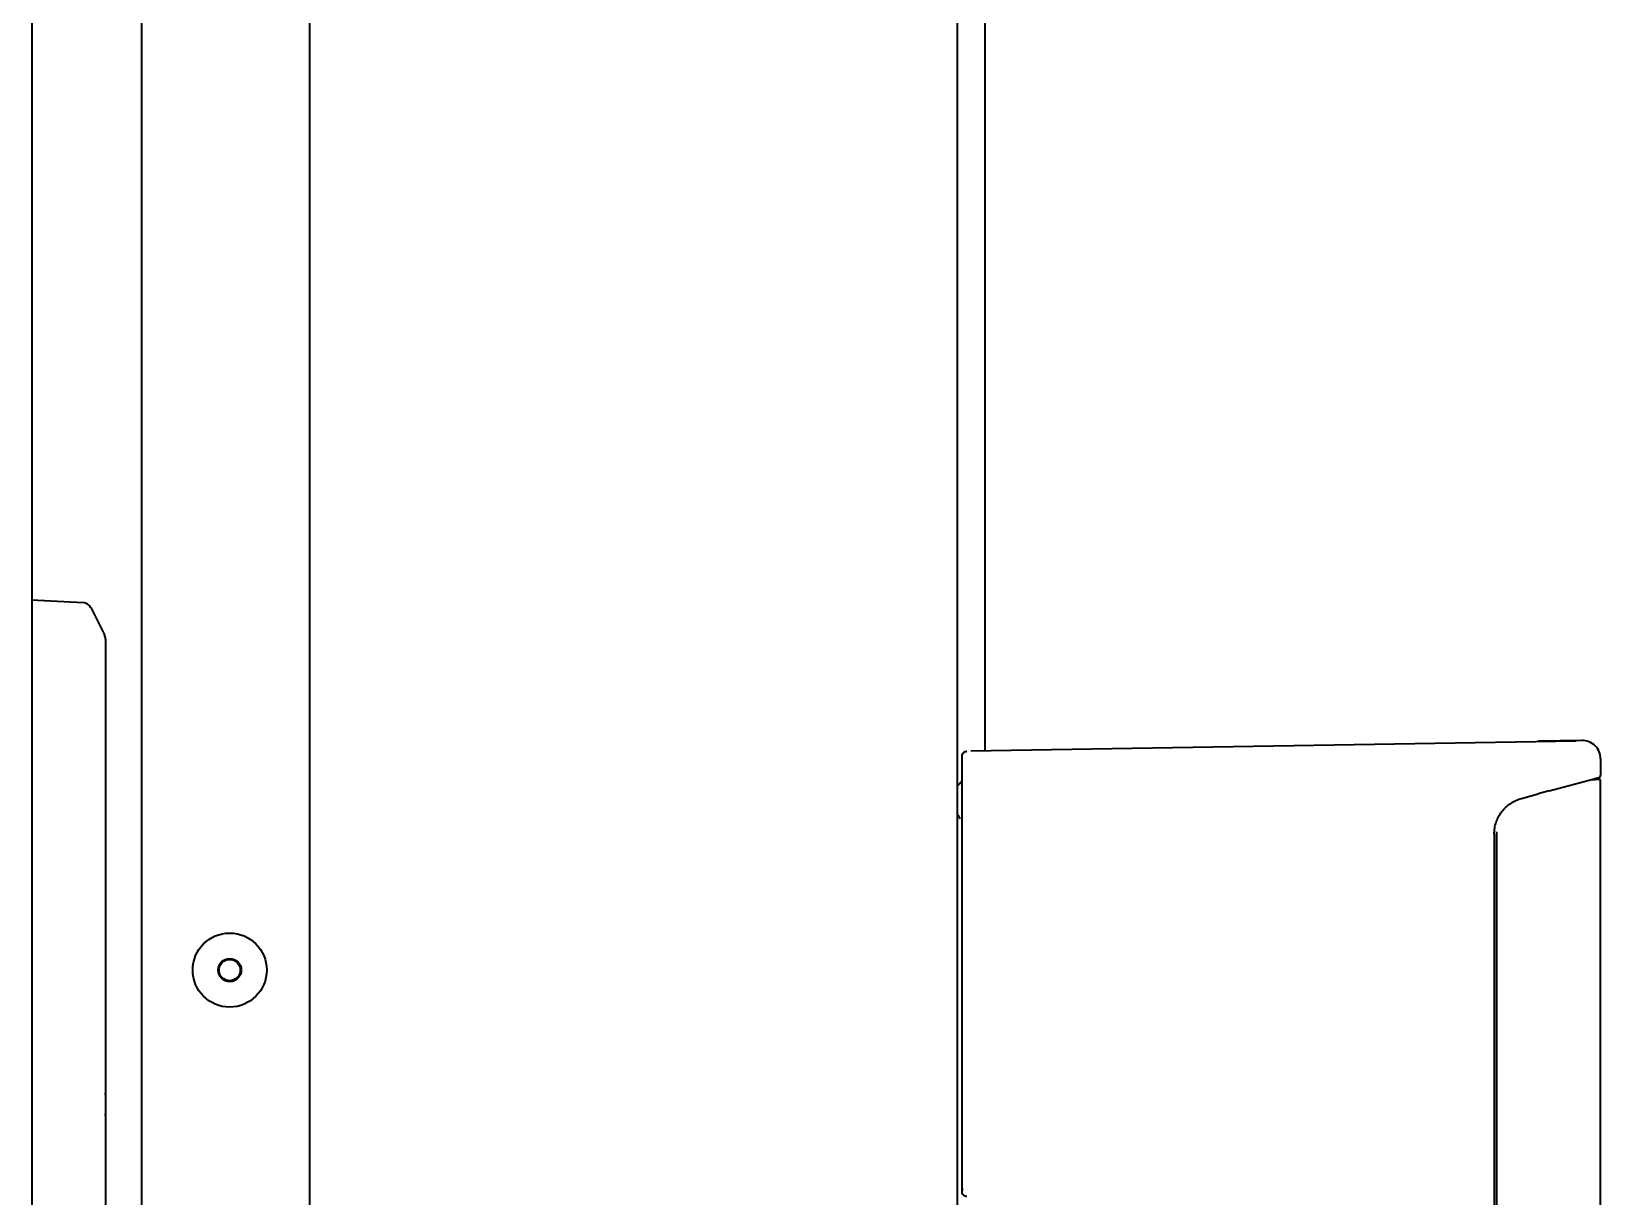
# Model space of a CAD drawing. Header units: inches. Extents: x 786 to 5755, y -850 to 3635.
# Drawn here: x 5585.7 to 5755.3, y 1720.6 to 1846.5 of the extents above; entities that cross this region are included whole.
import ezdxf

# ---------------------------------------------------------------- set-up
doc = ezdxf.new("R2010")
doc.units = ezdxf.units.IN
doc.layers.add('1', color=7, linetype='Continuous', true_color=0xffffff)

msp = doc.modelspace()

# ---------------------------------------------------------------- linework, layer by layer
at = {"layer": '1', "color": 7, "linetype": 'Continuous', "lineweight": 35}
for p, q in [((5615.76, 1344.12), (5615.76, 2088.63)), ((5685.76, 1344.12), (5685.76, 2088.63)), ((5585.76, 1299.72), (5585.76, 2075.35)), ((5597.56, 2044.13), (5597.56, 1754.2)), ((5688.76, 1768.71), (5688.76, 1984.77)), ((5585.66, 1785.04), (5591.24, 1784.75)), ((5592.08, 1784.2), (5593.55, 1781.25)), ((5593.66, 1780.8), (5593.66, 1779.04)), ((5593.66, 1779.04), (5593.66, 1679.04)), ((5752.6, 1769.76), (5687.2, 1768.68)), ((5753.22, 1769.84), (5748.56, 1769.76)), ((5755.26, 1767.85), (5755.26, 1766.11)), ((5749.69, 1764.39), (5754.55, 1765.69)), ((5754.3, 1765.62), (5754.67, 1765.62)), ((5755.04, 1765.82), (5754.55, 1765.69)), ((5755.26, 1765.62), (5754.67, 1765.62)), ((5755.26, 1589.92), (5755.26, 1765.62)), ((5746.72, 1763.59), (5748.52, 1764.07)), ((5749.69, 1764.39), (5748.52, 1764.07)), ((5743.76, 1759.73), (5743.76, 1595.26)), ((5743.99, 1759.98), (5743.99, 1595.56)), ((5744.01, 1759.98), (5744.01, 1595.56)), ((5597.56, 1754.2), (5597.56, 1453.3)), ((5686.26, 1743.41), (5686.26, 1746.67))]:
    msp.add_line(p, q, dxfattribs=at)
for radius in [4, 1.25, 1.15]:
    msp.add_circle((5607.09, 1745.04), radius, dxfattribs=at)
for centre, radius, start, end in [((5591.19, 1783.75), 1, 26.5651, 87), ((5592.66, 1780.8), 1, 0, 26.5651), ((5753.26, 1767.85), 2, 0, 91), ((5754.96, 1766.11), 0.3, 285, 0)]:
    msp.add_arc(centre, radius, start, end, dxfattribs=at)
for points, knots in [([(5686.26, 1768.18), (5686.26, 1768.24), (5686.28, 1768.37), (5686.4, 1768.55), (5686.57, 1768.66), (5686.69, 1768.68), (5686.75, 1768.68)], [0, 0, 0, 0, 0.253123, 0.506246, 0.759369, 1, 1, 1, 1]), ([(5686.26, 1746.67), (5686.26, 1746.69), (5686.26, 1746.74), (5686.26, 1746.82), (5686.26, 1746.89), (5686.26, 1746.96), (5686.26, 1747.04), (5686.26, 1747.11), (5686.26, 1747.18), (5686.26, 1747.26), (5686.26, 1747.33), (5686.26, 1747.4), (5686.26, 1747.47), (5686.26, 1747.54), (5686.26, 1747.62), (5686.26, 1747.69), (5686.26, 1747.76), (5686.26, 1747.83), (5686.26, 1747.9), (5686.26, 1747.97), (5686.26, 1748.03), (5686.26, 1748.1), (5686.26, 1748.17), (5686.26, 1748.24), (5686.26, 1748.31), (5686.26, 1748.38), (5686.26, 1748.44), (5686.26, 1748.51), (5686.26, 1748.58), (5686.26, 1748.64), (5686.26, 1748.71), (5686.26, 1748.77), (5686.26, 1748.84), (5686.26, 1748.9), (5686.26, 1748.97), (5686.26, 1749.03), (5686.26, 1749.1), (5686.26, 1749.16), (5686.26, 1749.22), (5686.26, 1749.29), (5686.26, 1749.35), (5686.26, 1749.41), (5686.26, 1749.47), (5686.26, 1749.53), (5686.26, 1749.6), (5686.26, 1749.66), (5686.26, 1749.72), (5686.26, 1749.78), (5686.26, 1749.84), (5686.26, 1749.9), (5686.26, 1749.96), (5686.26, 1750.02), (5686.26, 1750.07), (5686.26, 1750.13), (5686.26, 1750.19), (5686.26, 1750.25), (5686.26, 1750.31), (5686.26, 1750.36), (5686.26, 1750.42), (5686.26, 1750.48), (5686.26, 1750.53), (5686.26, 1750.59), (5686.26, 1750.64), (5686.26, 1750.7), (5686.26, 1750.75), (5686.26, 1750.81), (5686.26, 1750.86), (5686.26, 1750.91), (5686.26, 1750.97), (5686.26, 1751.02), (5686.26, 1751.07), (5686.26, 1751.13), (5686.26, 1751.18), (5686.26, 1751.23), (5686.26, 1751.28), (5686.26, 1751.33), (5686.26, 1751.38), (5686.26, 1751.43), (5686.26, 1751.48), (5686.26, 1751.53), (5686.26, 1751.58), (5686.26, 1751.63), (5686.26, 1751.68), (5686.26, 1751.73), (5686.26, 1751.78), (5686.26, 1751.82), (5686.26, 1751.87), (5686.26, 1751.92), (5686.26, 1751.97), (5686.26, 1752.01), (5686.26, 1752.06), (5686.26, 1752.11), (5686.26, 1752.15), (5686.26, 1752.2), (5686.26, 1752.24), (5686.26, 1752.29), (5686.26, 1752.33), (5686.26, 1752.37), (5686.26, 1752.42), (5686.26, 1752.46), (5686.26, 1752.5), (5686.26, 1752.55), (5686.26, 1752.59), (5686.26, 1752.63), (5686.26, 1752.67), (5686.26, 1752.71), (5686.26, 1752.75), (5686.26, 1752.79), (5686.26, 1752.84), (5686.26, 1752.88), (5686.26, 1752.92), (5686.26, 1752.95), (5686.26, 1752.99), (5686.26, 1753.03), (5686.26, 1753.07), (5686.26, 1753.11), (5686.26, 1753.15), (5686.26, 1753.18), (5686.26, 1753.22), (5686.26, 1753.26), (5686.26, 1753.29), (5686.26, 1753.33), (5686.26, 1753.37), (5686.26, 1753.4), (5686.26, 1753.44), (5686.26, 1753.47), (5686.26, 1753.51), (5686.26, 1753.54), (5686.26, 1753.58), (5686.26, 1753.61), (5686.26, 1753.64), (5686.26, 1753.68), (5686.26, 1753.71), (5686.26, 1753.74), (5686.26, 1753.77), (5686.26, 1753.81), (5686.26, 1753.84), (5686.26, 1753.87), (5686.26, 1753.9), (5686.26, 1753.93), (5686.26, 1753.96), (5686.26, 1753.99), (5686.26, 1754.02), (5686.26, 1754.05), (5686.26, 1754.08), (5686.26, 1754.11), (5686.26, 1754.14), (5686.26, 1754.16), (5686.26, 1754.19), (5686.26, 1754.22), (5686.26, 1754.25), (5686.26, 1754.27), (5686.26, 1754.3), (5686.26, 1754.33), (5686.26, 1754.35), (5686.26, 1754.38), (5686.26, 1754.4), (5686.26, 1754.43), (5686.26, 1754.45), (5686.26, 1754.48), (5686.26, 1754.5), (5686.26, 1754.53), (5686.26, 1754.55), (5686.26, 1754.57), (5686.26, 1754.6), (5686.26, 1754.62), (5686.26, 1754.64), (5686.26, 1754.66), (5686.26, 1754.69), (5686.26, 1754.71), (5686.26, 1754.73), (5686.26, 1754.75), (5686.26, 1754.77), (5686.26, 1754.79), (5686.26, 1754.81), (5686.26, 1754.83), (5686.26, 1754.85), (5686.26, 1754.87), (5686.26, 1755.13), (5686.26, 1755.61), (5686.26, 1756.28), (5686.26, 1756.87), (5686.26, 1757.41), (5686.26, 1757.88), (5686.26, 1758.29), (5686.26, 1758.68), (5686.26, 1759.07), (5686.26, 1759.47), (5686.26, 1759.85), (5686.26, 1760.2), (5686.26, 1760.54), (5686.26, 1760.86), (5686.26, 1761.16), (5686.26, 1761.44), (5686.26, 1761.71), (5686.26, 1762.02), (5686.26, 1762.38), (5686.26, 1762.79), (5686.26, 1763.19), (5686.26, 1763.57), (5686.26, 1763.94), (5686.26, 1764.29), (5686.26, 1764.6), (5686.26, 1764.87), (5686.26, 1765.11), (5686.26, 1765.33), (5686.26, 1765.56), (5686.26, 1765.78), (5686.26, 1765.99), (5686.26, 1766.2), (5686.26, 1766.4), (5686.26, 1766.61), (5686.26, 1766.83), (5686.26, 1767.07), (5686.26, 1767.32), (5686.26, 1767.57), (5686.26, 1767.72), (5686.26, 1767.8), (5686.26, 1767.82), (5686.26, 1767.84), (5686.26, 1767.86), (5686.26, 1767.88), (5686.26, 1767.9), (5686.26, 1767.91), (5686.26, 1767.93), (5686.26, 1767.95), (5686.26, 1767.96), (5686.26, 1767.98), (5686.26, 1767.99), (5686.26, 1768.01), (5686.26, 1768.02), (5686.26, 1768.04), (5686.26, 1768.05), (5686.26, 1768.06), (5686.26, 1768.07), (5686.26, 1768.09), (5686.26, 1768.1), (5686.26, 1768.11), (5686.26, 1768.12), (5686.26, 1768.13), (5686.26, 1768.14), (5686.26, 1768.14), (5686.26, 1768.15), (5686.26, 1768.16), (5686.26, 1768.16), (5686.26, 1768.17), (5686.26, 1768.17), (5686.26, 1768.18), (5686.26, 1768.18), (5686.26, 1768.18), (5686.26, 1768.18), (5686.26, 1768.18), (5686.26, 1768.18)], [0, 0, 0, 0, 0.002231, 0.004452, 0.006664, 0.008866, 0.011059, 0.013243, 0.015418, 0.017583, 0.01974, 0.021886, 0.024024, 0.026152, 0.028271, 0.030381, 0.032481, 0.034573, 0.036655, 0.038727, 0.040791, 0.042845, 0.04489, 0.046926, 0.048953, 0.05097, 0.052978, 0.054977, 0.056967, 0.058947, 0.060919, 0.062881, 0.064834, 0.066778, 0.068712, 0.070637, 0.072554, 0.07446, 0.076358, 0.078247, 0.080126, 0.081996, 0.083857, 0.085709, 0.087552, 0.089386, 0.09121, 0.093025, 0.094831, 0.096628, 0.098416, 0.100194, 0.101963, 0.103724, 0.105475, 0.107217, 0.108949, 0.110673, 0.112387, 0.114093, 0.115789, 0.117476, 0.119153, 0.120822, 0.122481, 0.124132, 0.125773, 0.127405, 0.129028, 0.130642, 0.132246, 0.133842, 0.135428, 0.137005, 0.138573, 0.140132, 0.141681, 0.143221, 0.144753, 0.146274, 0.147787, 0.149291, 0.150785, 0.15227, 0.153746, 0.155213, 0.156671, 0.158119, 0.159558, 0.160988, 0.162409, 0.163821, 0.165223, 0.166616, 0.168, 0.169374, 0.17074, 0.172096, 0.173443, 0.174781, 0.176109, 0.177429, 0.178739, 0.18004, 0.181331, 0.182613, 0.183887, 0.18515, 0.186405, 0.187651, 0.188887, 0.190114, 0.191331, 0.19254, 0.193739, 0.194929, 0.19611, 0.197281, 0.198443, 0.199596, 0.20074, 0.201875, 0.203, 0.204116, 0.205223, 0.20632, 0.207408, 0.208488, 0.209557, 0.210618, 0.211669, 0.212711, 0.213744, 0.214768, 0.215782, 0.216787, 0.217783, 0.218769, 0.219747, 0.220715, 0.221674, 0.222623, 0.223563, 0.224495, 0.225416, 0.226329, 0.227232, 0.228127, 0.229011, 0.229887, 0.230753, 0.231611, 0.232459, 0.233297, 0.234127, 0.234947, 0.235758, 0.23656, 0.237352, 0.238135, 0.238909, 0.239674, 0.24043, 0.241176, 0.241913, 0.242641, 0.243359, 0.244069, 0.244769, 0.24546, 0.246142, 0.246814, 0.247477, 0.248131, 0.248776, 0.249411, 0.250038, 0.250655, 0.251263, 0.275223, 0.297239, 0.31731, 0.335451, 0.35169, 0.366041, 0.378509, 0.393601, 0.408191, 0.422266, 0.435818, 0.448837, 0.461317, 0.473254, 0.484643, 0.495483, 0.505772, 0.523934, 0.542027, 0.560075, 0.578102, 0.596118, 0.614129, 0.632141, 0.645139, 0.658368, 0.671821, 0.685487, 0.699354, 0.713425, 0.727704, 0.742195, 0.756903, 0.774799, 0.796006, 0.820536, 0.848409, 0.879653, 0.882608, 0.885592, 0.888604, 0.891645, 0.894714, 0.897811, 0.900937, 0.904092, 0.907275, 0.910486, 0.913726, 0.916994, 0.920291, 0.923616, 0.92697, 0.930352, 0.933762, 0.937201, 0.940668, 0.944164, 0.947688, 0.95124, 0.954821, 0.95843, 0.962068, 0.965734, 0.969428, 0.97315, 0.976901, 0.98068, 0.984488, 0.988323, 0.992187, 0.99608, 1, 1, 1, 1]), ([(5686.49, 1768.6), (5686.5, 1768.61), (5686.53, 1768.63), (5686.59, 1768.66), (5686.66, 1768.68), (5686.72, 1768.68), (5686.76, 1768.68)], [0, 0, 0, 0, 0.345049, 0.553438, 0.718544, 1, 1, 1, 1]), ([(5686.26, 1765.51), (5686.18, 1765.42), (5686.1, 1765.33), (5685.94, 1765.14), (5685.85, 1765.04), (5685.76, 1764.94)], [0, 0, 0, 0, 0.5, 0.5, 1, 1, 1, 1]), ([(5743.76, 1759.73), (5743.76, 1759.95), (5743.78, 1760.17), (5743.85, 1760.6), (5743.9, 1760.81), (5744.04, 1761.22), (5744.13, 1761.42), (5744.33, 1761.81), (5744.45, 1761.99), (5744.72, 1762.34), (5744.87, 1762.5), (5745.18, 1762.8), (5745.36, 1762.93), (5745.72, 1763.18), (5745.91, 1763.28), (5746.31, 1763.46), (5746.51, 1763.54), (5746.72, 1763.59)], [0, 0, 0, 0, 0.125, 0.125, 0.25, 0.25, 0.375, 0.375, 0.5, 0.5, 0.625, 0.625, 0.75, 0.75, 0.875, 0.875, 1, 1, 1, 1]), ([(5686.26, 1721.47), (5686.26, 1721.06), (5686.26, 1721.53), (5686.26, 1721.62), (5686.26, 1721.73), (5686.26, 1721.86), (5686.26, 1722.01), (5686.26, 1722.18), (5686.26, 1722.37), (5686.26, 1722.58), (5686.26, 1722.86), (5686.26, 1723.19), (5686.26, 1723.59), (5686.26, 1724.01), (5686.26, 1724.43), (5686.26, 1724.84), (5686.26, 1725.21), (5686.26, 1725.55), (5686.26, 1725.89), (5686.26, 1726.24), (5686.26, 1726.58), (5686.26, 1726.92), (5686.26, 1727.26), (5686.26, 1727.75), (5686.26, 1728.4), (5686.26, 1729.23), (5686.26, 1730.06), (5686.26, 1730.86), (5686.26, 1731.61), (5686.26, 1732.29), (5686.26, 1732.91), (5686.26, 1733.46), (5686.26, 1733.94), (5686.26, 1734.34), (5686.26, 1734.78), (5686.26, 1735.32), (5686.26, 1736), (5686.26, 1736.69), (5686.26, 1737.35), (5686.26, 1737.92), (5686.26, 1738.43), (5686.26, 1738.9), (5686.26, 1739.37), (5686.26, 1739.9), (5686.26, 1740.49), (5686.26, 1741.02), (5686.26, 1741.48), (5686.26, 1741.83), (5686.26, 1742.15), (5686.26, 1742.43), (5686.26, 1742.69), (5686.26, 1742.92), (5686.26, 1743.11), (5686.26, 1743.27), (5686.26, 1743.37), (5686.26, 1743.41)], [0, 0, 0, 0, 0.008528, 0.023671, 0.039558, 0.056192, 0.073567, 0.091674, 0.110498, 0.130019, 0.150213, 0.180483, 0.209545, 0.237452, 0.264247, 0.289964, 0.309205, 0.327931, 0.346124, 0.36377, 0.380858, 0.397386, 0.413354, 0.42876, 0.465745, 0.501193, 0.535171, 0.567658, 0.596376, 0.622197, 0.645117, 0.665138, 0.682276, 0.696542, 0.707942, 0.729414, 0.75316, 0.779204, 0.800858, 0.820141, 0.837031, 0.851511, 0.867036, 0.884438, 0.903717, 0.924882, 0.937284, 0.948672, 0.959048, 0.968413, 0.976764, 0.9841, 0.99042, 0.99572, 1, 1, 1, 1]), ([(5593.7, 1731.54), (5593.69, 1731.61), (5593.68, 1731.68), (5593.67, 1731.75), (5593.67, 1731.76)], [0, 0, 0, 0, 0.875944, 1, 1, 1, 1]), ([(5593.67, 1729.3), (5593.67, 1729.32), (5593.68, 1729.4), (5593.69, 1729.48), (5593.7, 1729.54)], [0, 0, 0, 0, 0.189627, 1, 1, 1, 1]), ([(5686.75, 1720.56), (5686.69, 1720.56), (5686.63, 1720.58), (5686.51, 1720.63), (5686.45, 1720.66), (5686.36, 1720.76), (5686.32, 1720.82), (5686.27, 1720.94), (5686.26, 1721), (5686.26, 1721.21)], [0, 0, 0, 0, 0.25, 0.25, 0.5, 0.5, 0.75, 0.75, 1, 1, 1, 1])]:
    msp.add_open_spline(points, degree=3, knots=knots, dxfattribs=at)
for points, degree in [([(5685.77, 1761.84), (5685.9, 1761.62), (5686.02, 1761.4)], 2), ([(5593.7, 1731.04), (5593.7, 1731.06), (5593.7, 1731.11), (5593.7, 1731.18), (5593.7, 1731.25), (5593.7, 1731.33), (5593.7, 1731.4), (5593.7, 1731.47), (5593.7, 1731.52), (5593.7, 1731.54)], 3), ([(5593.7, 1729.54), (5593.7, 1729.57), (5593.7, 1729.62), (5593.7, 1729.69), (5593.7, 1729.76), (5593.7, 1729.83), (5593.7, 1729.9), (5593.7, 1729.97), (5593.7, 1730.02), (5593.7, 1730.04)], 3)]:
    msp.add_open_spline(points, degree=degree, dxfattribs=at)

doc.saveas('drawing.dxf')
